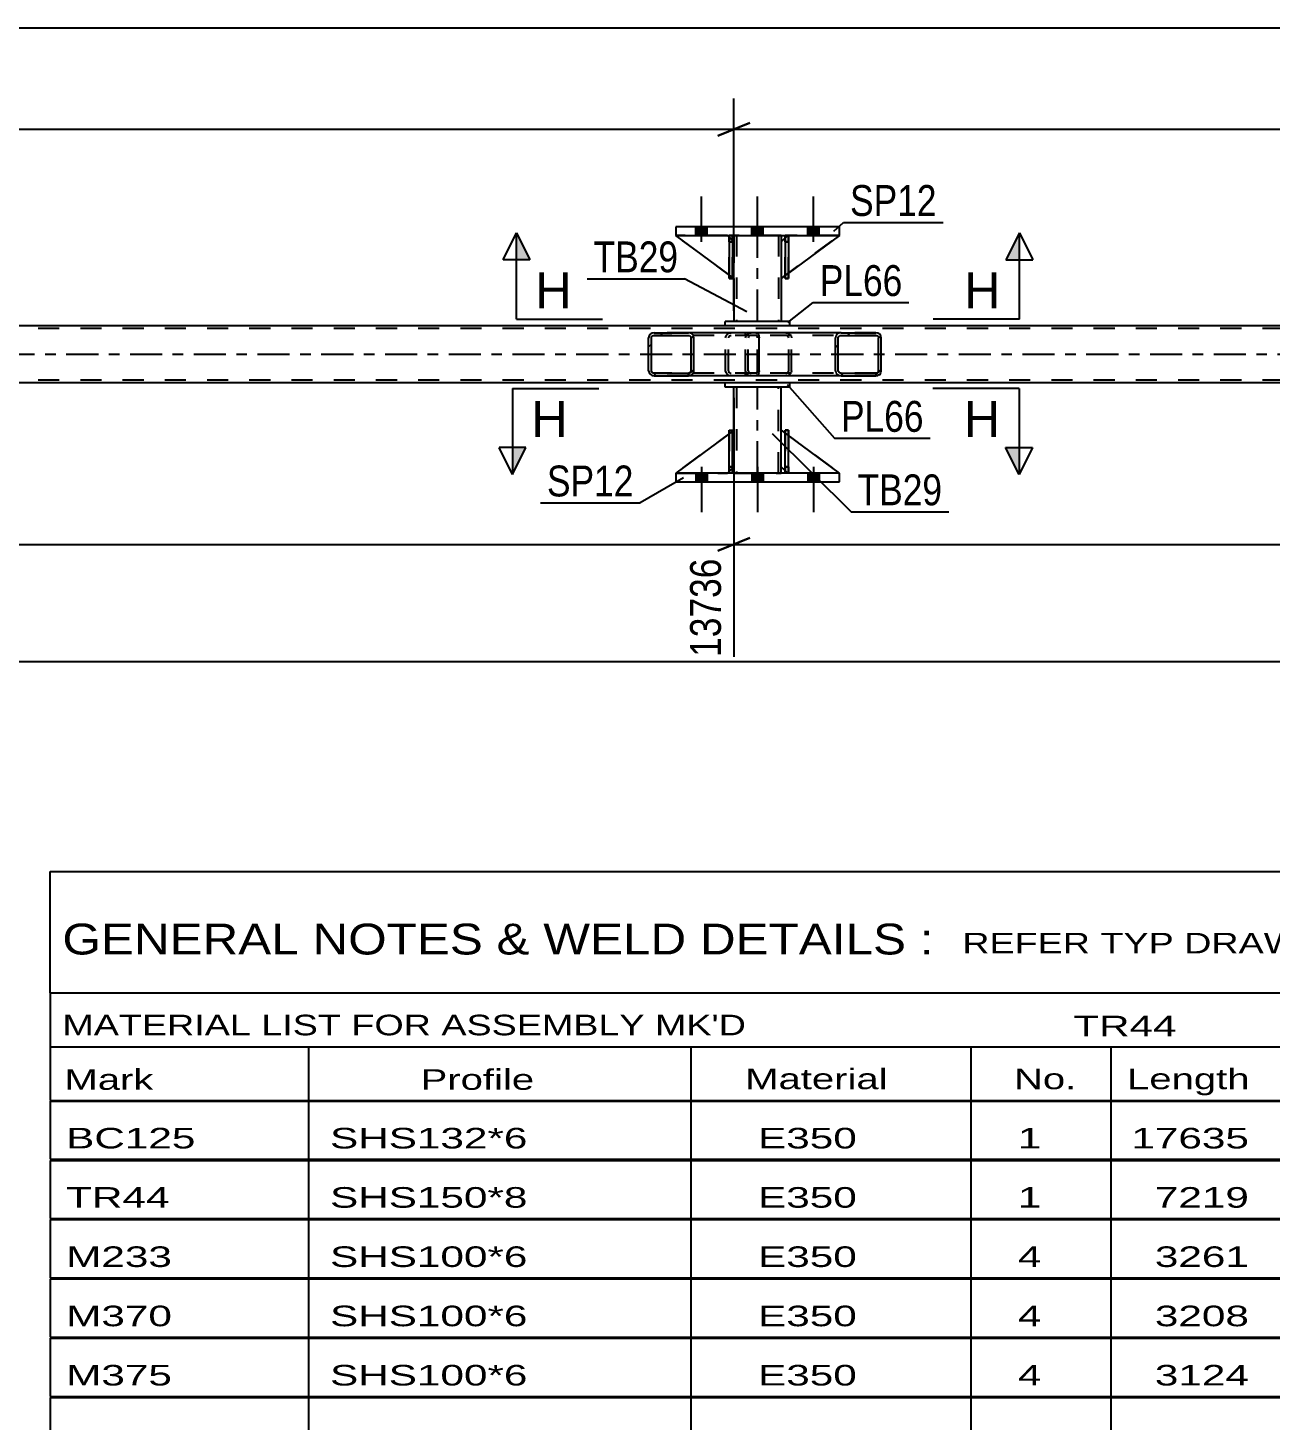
# Model space of a CAD drawing. Header units: millimetres. Extents: x -126 to 715, y -436 to 158.
# Drawn here: x 387.6 to 503, y -301.7 to -172.4 of the extents above; entities that cross this region are included whole.
import ezdxf

# ---------------------------------------------------------------- set-up
doc = ezdxf.new("R2010")
doc.units = ezdxf.units.MM
doc.linetypes.add('DXK_LINE_DOT2', pattern=[3.9198, 1.9599, -1.9599])
doc.linetypes.add('DXK_LINE_DOT3', pattern=[5.9187, 2.979, -0.9799, 0.9799, -0.9799])
doc.styles.add('Arial', font='ARIAL.TTF', dxfattribs={"height": 0.2})
doc.styles.add('Arial Narrow', font='ARIALN.TTF', dxfattribs={"height": 0.2})

# ---------------------------------------------------------------- blocks, each defined once
blk = doc.blocks.new('Bolt-232816294-3942 - 3894')
at = {"linetype": 'Continuous'}
for points in [[(449.64, -191.64), (450.68, -191.64), (450.68, -190.84), (449.64, -190.84)], [(449.64, -191.64), (450.68, -191.64), (450.68, -190.84), (449.64, -190.84)], [(449.64, -191.64), (450.68, -191.64), (450.68, -190.84), (449.64, -190.84)], [(454.84, -191.64), (455.88, -191.64), (455.88, -190.84), (454.84, -190.84)], [(454.84, -191.64), (455.88, -191.64), (455.88, -190.84), (454.84, -190.84)], [(460.04, -191.64), (461.08, -191.64), (461.08, -190.84), (460.04, -190.84)], [(460.04, -191.64), (461.08, -191.64), (461.08, -190.84), (460.04, -190.84)], [(460.04, -191.64), (461.08, -191.64), (461.08, -190.84), (460.04, -190.84)]]:
    blk.add_hatch(color=1, dxfattribs=at).paths.add_polyline_path(points)
at = {"color": 1, "linetype": 'Continuous'}
for p, q in [((450.16, -192.24), (450.16, -188.04)), ((450.16, -192.24), (450.16, -188.04)), ((450.16, -192.24), (450.16, -188.04)), ((455.36, -192.24), (455.36, -188.04)), ((455.36, -192.24), (455.36, -188.04)), ((460.56, -192.24), (460.56, -188.04)), ((460.56, -192.24), (460.56, -188.04)), ((460.56, -192.24), (460.56, -188.04)), ((449.64, -191.64), (449.64, -190.84)), ((449.64, -191.64), (449.64, -190.84)), ((449.64, -191.64), (449.64, -190.84)), ((450.68, -191.64), (450.68, -190.84)), ((450.68, -191.64), (450.68, -190.84)), ((450.68, -191.64), (450.68, -190.84)), ((454.84, -191.64), (454.84, -190.84)), ((454.84, -191.64), (454.84, -190.84)), ((455.88, -191.64), (455.88, -190.84)), ((455.88, -191.64), (455.88, -190.84)), ((460.04, -191.64), (460.04, -190.84)), ((460.04, -191.64), (460.04, -190.84)), ((460.04, -191.64), (460.04, -190.84)), ((461.08, -191.64), (461.08, -190.84)), ((461.08, -191.64), (461.08, -190.84)), ((461.08, -191.64), (461.08, -190.84))]:
    blk.add_line(p, q, dxfattribs=at)
blk = doc.blocks.new('Part-232816294-4043 - 3894')
at = {"color": 7, "linetype": 'DXK_LINE_DOT2'}
for p, q in [((458.24, -209.72), (457.92, -209.72)), ((457.92, -213.12), (457.92, -209.72)), ((457.92, -209.72), (457.92, -213.72)), ((458.24, -209.72), (458.24, -213.12)), ((458.24, -213.72), (458.24, -209.72)), ((458.24, -213.12), (457.92, -213.12)), ((457.92, -213.72), (457.92, -213.12)), ((458.24, -213.12), (458.24, -213.72)), ((458.24, -213.72), (457.92, -213.72)), ((458.24, -213.72), (458.24, -213.72))]:
    blk.add_line(p, q, dxfattribs=at)
blk = doc.blocks.new('Part-232816294-4053 - 3894')
at = {"color": 2, "linetype": 'Continuous'}
for p, q in [((452.72, -195.31), (447.76, -191.64)), ((452.72, -191.79), (452.56, -191.64)), ((453.16, -192.24), (453.04, -192.11)), ((453.16, -192.24), (453.16, -192.24)), ((453.16, -195.64), (453.16, -192.24)), ((453.04, -195.54), (453.16, -195.64)), ((453.16, -195.64), (453.16, -195.64))]:
    blk.add_line(p, q, dxfattribs=at)
at = {"color": 7, "linetype": 'DXK_LINE_DOT2'}
for p, q in [((452.56, -191.64), (447.76, -191.64)), ((452.56, -191.64), (453.16, -192.24)), ((453.04, -192.11), (452.72, -191.79)), ((453.16, -192.24), (453.16, -195.64)), ((453.04, -195.54), (452.72, -195.31))]:
    blk.add_line(p, q, dxfattribs=at)
blk = doc.blocks.new('Part-232816294-4058 - 3894')
at = {"color": 2, "linetype": 'Continuous'}
for p, q in [((453.04, -191.64), (452.72, -191.64)), ((452.72, -191.64), (452.72, -195.64)), ((453.04, -191.64), (453.04, -191.64)), ((453.04, -191.64), (453.04, -195.64)), ((453.04, -195.64), (452.72, -195.64))]:
    blk.add_line(p, q, dxfattribs=at)
at = {"color": 7, "linetype": 'DXK_LINE_DOT2'}
for p, q in [((452.72, -192.24), (452.72, -191.64)), ((453.04, -192.24), (452.72, -192.24)), ((452.72, -192.24), (452.72, -195.64)), ((453.04, -192.24), (453.04, -191.64)), ((453.04, -191.64), (453.04, -191.64)), ((453.04, -195.64), (453.04, -192.24))]:
    blk.add_line(p, q, dxfattribs=at)
blk = doc.blocks.new('Bolt-232816294-3943 - 3894')
at = {"linetype": 'Continuous'}
for points in [[(450.68, -213.72), (449.64, -213.72), (449.64, -214.52), (450.68, -214.52)], [(450.68, -213.72), (449.64, -213.72), (449.64, -214.52), (450.68, -214.52)], [(450.68, -213.72), (449.64, -213.72), (449.64, -214.52), (450.68, -214.52)], [(455.88, -213.72), (454.84, -213.72), (454.84, -214.52), (455.88, -214.52)], [(455.88, -213.72), (454.84, -213.72), (454.84, -214.52), (455.88, -214.52)], [(461.08, -213.72), (460.04, -213.72), (460.04, -214.52), (461.08, -214.52)], [(461.08, -213.72), (460.04, -213.72), (460.04, -214.52), (461.08, -214.52)], [(461.08, -213.72), (460.04, -213.72), (460.04, -214.52), (461.08, -214.52)]]:
    blk.add_hatch(color=1, dxfattribs=at).paths.add_polyline_path(points)
at = {"color": 1, "linetype": 'Continuous'}
for p, q in [((450.16, -213.12), (450.16, -217.32)), ((450.16, -213.12), (450.16, -217.32)), ((450.16, -213.12), (450.16, -217.32)), ((455.36, -213.12), (455.36, -217.32)), ((455.36, -213.12), (455.36, -217.32)), ((460.56, -213.12), (460.56, -217.32)), ((460.56, -213.12), (460.56, -217.32)), ((460.56, -213.12), (460.56, -217.32)), ((449.64, -213.72), (449.64, -214.52)), ((449.64, -213.72), (449.64, -214.52)), ((449.64, -213.72), (449.64, -214.52)), ((450.68, -213.72), (450.68, -214.52)), ((450.68, -213.72), (450.68, -214.52)), ((450.68, -213.72), (450.68, -214.52)), ((454.84, -213.72), (454.84, -214.52)), ((454.84, -213.72), (454.84, -214.52)), ((455.88, -213.72), (455.88, -214.52)), ((455.88, -213.72), (455.88, -214.52)), ((460.04, -213.72), (460.04, -214.52)), ((460.04, -213.72), (460.04, -214.52)), ((460.04, -213.72), (460.04, -214.52)), ((461.08, -213.72), (461.08, -214.52)), ((461.08, -213.72), (461.08, -214.52)), ((461.08, -213.72), (461.08, -214.52))]:
    blk.add_line(p, q, dxfattribs=at)
blk = doc.blocks.new('Part-232816294-4075 - 3894')
at = {"color": 2, "linetype": 'Continuous'}
for p, q in [((453.16, -209.72), (453.16, -205.72)), ((457.56, -209.72), (457.56, -205.72)), ((453.16, -213.72), (453.16, -213.12)), ((457.56, -213.72), (457.56, -213.12))]:
    blk.add_line(p, q, dxfattribs=at)
at = {"color": 7, "linetype": 'DXK_LINE_DOT2'}
for p, q in [((457.56, -205.72), (453.16, -205.72)), ((453.4, -205.72), (453.4, -213.72)), ((457.32, -213.72), (457.32, -205.72)), ((453.16, -213.12), (453.16, -209.72)), ((457.56, -213.12), (457.56, -209.72)), ((453.16, -213.72), (457.56, -213.72))]:
    blk.add_line(p, q, dxfattribs=at)
at = {"color": 7, "linetype": 'DXK_LINE_DOT3'}
blk.add_line((455.36, -213.72), (455.36, -205.72), dxfattribs=at)
blk = doc.blocks.new('Part-232816294-4016 - 3894')
at = {"color": 7, "linetype": 'DXK_LINE_DOT2'}
for p, q in [((594.36, -200.28), (-64.56, -200.28)), ((458.36, -200.04), (452.36, -200.04)), ((594.36, -205.08), (-64.56, -205.08)), ((458.36, -205.32), (452.36, -205.32))]:
    blk.add_line(p, q, dxfattribs=at)
at = {"color": 2, "linetype": 'Continuous'}
for p, q in [((452.36, -200.04), (202.95, -200.04)), ((594.36, -200.04), (458.36, -200.04)), ((452.36, -205.32), (202.95, -205.32)), ((594.36, -205.32), (458.36, -205.32))]:
    blk.add_line(p, q, dxfattribs=at)
at = {"color": 7, "linetype": 'DXK_LINE_DOT3'}
blk.add_line((-64.56, -202.68), (594.36, -202.68), dxfattribs=at)
blk = doc.blocks.new('Part-232816294-4023 - 3894')
at = {"color": 2, "linetype": 'Continuous'}
for p, q in [((462.96, -190.84), (447.76, -190.84)), ((447.76, -190.84), (447.76, -191.64)), ((462.96, -191.64), (462.96, -190.84)), ((447.76, -191.64), (462.96, -191.64))]:
    blk.add_line(p, q, dxfattribs=at)
blk = doc.blocks.new('Part-232816294-4028 - 3894')
at = {"color": 2, "linetype": 'Continuous'}
for p, q in [((447.76, -213.72), (447.76, -214.52)), ((462.96, -213.72), (447.76, -213.72)), ((447.76, -214.52), (462.96, -214.52)), ((462.96, -214.52), (462.96, -213.72))]:
    blk.add_line(p, q, dxfattribs=at)
blk = doc.blocks.new('Part-232816294-4095 - 3894')
at = {"color": 2, "linetype": 'Continuous'}
for p, q in [((458.36, -199.64), (452.36, -199.64)), ((452.36, -200.04), (452.36, -199.64)), ((458.36, -200.04), (452.36, -200.04)), ((458.36, -200.04), (458.36, -199.64))]:
    blk.add_line(p, q, dxfattribs=at)
blk = doc.blocks.new('Part-232816294-4031 - 3894')
at = {"color": 2, "linetype": 'Continuous'}
for p, q in [((457.56, -213.12), (457.56, -209.72)), ((457.92, -209.98), (457.56, -209.72)), ((462.96, -213.72), (458.24, -210.22)), ((457.92, -213.47), (457.56, -213.12))]:
    blk.add_line(p, q, dxfattribs=at)
at = {"color": 7, "linetype": 'DXK_LINE_DOT2'}
for p, q in [((458.24, -210.22), (457.92, -209.98)), ((458.16, -213.72), (457.92, -213.47)), ((462.96, -213.72), (458.16, -213.72)), ((462.96, -213.72), (462.96, -213.72)), ((462.96, -213.72), (462.96, -213.72))]:
    blk.add_line(p, q, dxfattribs=at)
blk = doc.blocks.new('Part-232816294-4034 - 3894')
at = {"color": 7, "linetype": 'DXK_LINE_DOT2'}
for p, q in [((457.56, -213.12), (457.56, -209.72)), ((457.56, -209.72), (462.96, -213.72)), ((458.16, -213.72), (457.56, -213.12)), ((462.96, -213.72), (458.16, -213.72))]:
    blk.add_line(p, q, dxfattribs=at)
blk = doc.blocks.new('Part-232816294-4037 - 3894')
at = {"color": 2, "linetype": 'Continuous'}
for p, q in [((452.72, -210.05), (447.76, -213.72)), ((453.16, -209.72), (453.04, -209.81)), ((453.16, -213.12), (453.16, -209.72)), ((453.16, -213.12), (453.04, -213.24)), ((453.16, -213.12), (453.16, -213.12)), ((452.72, -213.56), (452.56, -213.72))]:
    blk.add_line(p, q, dxfattribs=at)
at = {"color": 7, "linetype": 'DXK_LINE_DOT2'}
for p, q in [((453.04, -209.81), (452.72, -210.05)), ((453.16, -213.12), (453.16, -209.72)), ((453.16, -213.12), (452.56, -213.72)), ((453.04, -213.24), (452.72, -213.56)), ((447.76, -213.72), (452.56, -213.72))]:
    blk.add_line(p, q, dxfattribs=at)
blk = doc.blocks.new('Part-232816294-4040 - 3894')
at = {"color": 7, "linetype": 'DXK_LINE_DOT2'}
for p, q in [((453.16, -209.72), (447.76, -213.72)), ((453.16, -213.12), (453.16, -209.72)), ((453.16, -209.72), (453.16, -213.12)), ((452.56, -213.72), (453.16, -213.12)), ((453.16, -213.12), (452.56, -213.72)), ((453.16, -213.12), (453.16, -213.12)), ((447.76, -213.72), (452.56, -213.72))]:
    blk.add_line(p, q, dxfattribs=at)
blk = doc.blocks.new('Part-232816294-4041 - 3894')
at = {"color": 2, "linetype": 'Continuous'}
for p, q in [((457.92, -213.72), (457.92, -209.72)), ((457.92, -209.72), (458.24, -209.72)), ((458.24, -213.72), (458.24, -209.72)), ((457.92, -213.72), (457.92, -213.72)), ((458.24, -213.72), (457.92, -213.72))]:
    blk.add_line(p, q, dxfattribs=at)
at = {"color": 7, "linetype": 'DXK_LINE_DOT2'}
for p, q in [((457.92, -209.72), (457.92, -213.12)), ((458.24, -213.12), (458.24, -209.72)), ((457.92, -213.12), (457.92, -213.72)), ((457.92, -213.12), (458.24, -213.12)), ((458.24, -213.72), (458.24, -213.12)), ((458.24, -213.72), (458.24, -213.72))]:
    blk.add_line(p, q, dxfattribs=at)
blk = doc.blocks.new('Part-232816294-4042 - 3894')
at = {"color": 2, "linetype": 'Continuous'}
for p, q in [((452.72, -213.72), (452.72, -209.72)), ((452.72, -209.72), (453.04, -209.72)), ((453.04, -213.72), (453.04, -209.72)), ((452.72, -213.72), (452.72, -213.72)), ((453.04, -213.72), (452.72, -213.72))]:
    blk.add_line(p, q, dxfattribs=at)
at = {"color": 7, "linetype": 'DXK_LINE_DOT2'}
for p, q in [((452.72, -209.72), (452.72, -213.12)), ((453.04, -213.12), (453.04, -209.72)), ((452.72, -213.12), (452.72, -213.72)), ((452.72, -213.12), (453.04, -213.12)), ((453.04, -213.72), (453.04, -213.12)), ((453.04, -213.72), (453.04, -213.72))]:
    blk.add_line(p, q, dxfattribs=at)
blk = doc.blocks.new('Part-232816294-4044 - 3894')
at = {"color": 7, "linetype": 'DXK_LINE_DOT2'}
for p, q in [((452.72, -209.72), (453.04, -209.72)), ((452.72, -213.12), (452.72, -209.72)), ((452.72, -209.72), (452.72, -213.72)), ((453.04, -209.72), (453.04, -213.12)), ((453.04, -213.72), (453.04, -209.81)), ((453.04, -213.12), (452.72, -213.12)), ((452.72, -213.72), (452.72, -213.12)), ((453.04, -213.12), (453.04, -213.72)), ((453.04, -213.72), (452.72, -213.72)), ((453.04, -213.72), (453.04, -213.72))]:
    blk.add_line(p, q, dxfattribs=at)
blk = doc.blocks.new('Part-232816294-4047 - 3894')
at = {"color": 2, "linetype": 'Continuous'}
for p, q in [((457.92, -191.88), (457.56, -192.24)), ((457.56, -192.24), (457.56, -195.64)), ((462.96, -191.64), (458.24, -195.14)), ((457.92, -195.37), (457.56, -195.64))]:
    blk.add_line(p, q, dxfattribs=at)
at = {"color": 7, "linetype": 'DXK_LINE_DOT2'}
for p, q in [((458.16, -191.64), (457.92, -191.88)), ((462.96, -191.64), (458.16, -191.64)), ((458.24, -195.14), (457.92, -195.37))]:
    blk.add_line(p, q, dxfattribs=at)
blk = doc.blocks.new('Part-232816294-4050 - 3894')
at = {"color": 7, "linetype": 'DXK_LINE_DOT2'}
for p, q in [((458.16, -191.64), (457.56, -192.24)), ((457.56, -195.64), (462.96, -191.64)), ((457.56, -192.24), (457.56, -195.64)), ((462.96, -191.64), (458.16, -191.64))]:
    blk.add_line(p, q, dxfattribs=at)
blk = doc.blocks.new('Part-232816294-4056 - 3894')
at = {"color": 7, "linetype": 'DXK_LINE_DOT2'}
for p, q in [((453.16, -195.64), (447.76, -191.64)), ((447.76, -191.64), (452.56, -191.64)), ((452.56, -191.64), (453.16, -192.24)), ((453.16, -192.24), (452.56, -191.64)), ((453.16, -192.24), (453.16, -195.64)), ((453.16, -192.24), (453.16, -192.24)), ((453.16, -192.24), (453.16, -195.64))]:
    blk.add_line(p, q, dxfattribs=at)
blk = doc.blocks.new('Part-232816294-4057 - 3894')
at = {"color": 2, "linetype": 'Continuous'}
for p, q in [((458.24, -191.64), (457.92, -191.64)), ((457.92, -191.64), (457.92, -195.64)), ((458.24, -191.64), (458.24, -191.64)), ((458.24, -191.64), (458.24, -195.64)), ((458.24, -195.64), (457.92, -195.64))]:
    blk.add_line(p, q, dxfattribs=at)
at = {"color": 7, "linetype": 'DXK_LINE_DOT2'}
for p, q in [((457.92, -192.24), (457.92, -191.64)), ((458.24, -192.24), (457.92, -192.24)), ((457.92, -192.24), (457.92, -195.64)), ((458.24, -192.24), (458.24, -191.64)), ((458.24, -191.64), (458.24, -191.64)), ((458.24, -195.64), (458.24, -192.24))]:
    blk.add_line(p, q, dxfattribs=at)
blk = doc.blocks.new('Part-232816294-4059 - 3894')
at = {"color": 7, "linetype": 'DXK_LINE_DOT2'}
for p, q in [((457.92, -192.24), (457.92, -191.64)), ((457.92, -191.64), (457.92, -191.64)), ((457.92, -191.64), (457.92, -195.64)), ((458.24, -191.64), (457.92, -191.64)), ((457.92, -195.64), (457.92, -192.24)), ((457.92, -192.24), (458.24, -192.24)), ((458.24, -192.24), (458.24, -191.64)), ((458.24, -195.64), (458.24, -191.64)), ((458.24, -192.24), (458.24, -195.64)), ((457.92, -195.64), (458.24, -195.64))]:
    blk.add_line(p, q, dxfattribs=at)
blk = doc.blocks.new('Part-232816294-4060 - 3894')
at = {"color": 7, "linetype": 'DXK_LINE_DOT2'}
for p, q in [((452.72, -192.24), (452.72, -191.64)), ((452.72, -191.64), (452.72, -191.64)), ((452.72, -191.64), (452.72, -195.64)), ((453.04, -191.64), (452.72, -191.64)), ((452.72, -195.64), (452.72, -192.24)), ((452.72, -192.24), (453.04, -192.24)), ((453.04, -192.24), (453.04, -191.64)), ((453.04, -195.64), (453.04, -191.64)), ((453.04, -192.24), (453.04, -195.64)), ((452.72, -195.64), (453.04, -195.64))]:
    blk.add_line(p, q, dxfattribs=at)
blk = doc.blocks.new('Part-232816294-4090 - 3894')
at = {"color": 2, "linetype": 'Continuous'}
for p, q in [((458.36, -205.32), (452.36, -205.32)), ((452.36, -205.72), (452.36, -205.32)), ((458.36, -205.72), (458.36, -205.32)), ((458.36, -205.72), (452.36, -205.72))]:
    blk.add_line(p, q, dxfattribs=at)
blk = doc.blocks.new('Part-232816294-4100 - 3894')
at = {"color": 2, "linetype": 'Continuous'}
for p, q in [((453.16, -191.64), (453.16, -192.24)), ((457.56, -191.64), (457.56, -192.24)), ((453.16, -195.64), (453.16, -199.64)), ((457.56, -195.64), (457.56, -199.64))]:
    blk.add_line(p, q, dxfattribs=at)
at = {"color": 7, "linetype": 'DXK_LINE_DOT2'}
for p, q in [((457.56, -191.64), (453.16, -191.64)), ((453.16, -192.24), (453.16, -195.64)), ((453.4, -191.64), (453.4, -199.64)), ((457.32, -191.64), (457.32, -199.64)), ((457.56, -192.24), (457.56, -195.64)), ((457.56, -199.64), (453.16, -199.64))]:
    blk.add_line(p, q, dxfattribs=at)
at = {"color": 7, "linetype": 'DXK_LINE_DOT3'}
blk.add_line((455.36, -199.64), (455.36, -191.64), dxfattribs=at)
blk = doc.blocks.new('Part-232816294-4135 - 3894')
at = {"linetype": 'Continuous'}
h = blk.add_hatch(dxfattribs=at)
h.set_pattern_fill('', scale=0.7, style=0, pattern_type=0)
h.set_pattern_definition([(45, (449.4035, -200.9734), (-1.57154, 1.57154), [])])
h.paths.add_polyline_path([(449.44, -201.16), (449.4, -200.97), (449.29, -200.82), (449.13, -200.71), (448.94, -200.68), (445.75, -200.68), (445.56, -200.71), (445.4, -200.82), (445.29, -200.97), (445.25, -201.16), (445.25, -204.2), (445.29, -204.38), (445.4, -204.54), (445.56, -204.64), (445.75, -204.68), (448.94, -204.68), (449.13, -204.64), (449.29, -204.54), (449.4, -204.38), (449.44, -204.2)])
h.paths.add_polyline_path([(449.17, -204.29), (449.12, -204.37), (449.04, -204.42), (448.94, -204.44), (445.75, -204.44), (445.66, -204.42), (445.58, -204.37), (445.52, -204.29), (445.5, -204.2), (445.5, -201.16), (445.52, -201.07), (445.58, -200.99), (445.66, -200.94), (445.75, -200.92), (448.94, -200.92), (449.04, -200.94), (449.12, -200.99), (449.17, -201.07), (449.19, -201.16), (449.19, -204.2)])
at = {"color": 2, "linetype": 'Continuous'}
for p, q in [((445.29, -200.97), (445.25, -201.16)), ((445.25, -204.2), (445.25, -201.16)), ((445.5, -201.16), (445.52, -201.07)), ((445.5, -204.2), (445.5, -201.16)), ((445.52, -201.07), (445.58, -200.99)), ((445.75, -200.68), (445.56, -200.71)), ((445.58, -200.99), (445.66, -200.94)), ((445.66, -200.94), (445.75, -200.92)), ((445.75, -200.68), (448.94, -200.68)), ((445.75, -200.92), (448.94, -200.92)), ((455.24, -200.68), (448.94, -200.68)), ((449.13, -200.71), (448.94, -200.68)), ((448.94, -200.92), (449.04, -200.94)), ((449.04, -200.94), (449.12, -200.99)), ((449.12, -200.99), (449.17, -201.07)), ((449.17, -201.07), (449.19, -201.16)), ((449.19, -204.2), (449.19, -201.16)), ((449.44, -201.16), (449.4, -200.97)), ((449.44, -204.2), (449.44, -201.16)), ((455.24, -200.68), (455.34, -200.71)), ((455.34, -200.71), (455.43, -200.82)), ((455.43, -200.82), (455.49, -200.97)), ((455.49, -200.97), (455.51, -201.16)), ((455.51, -204.2), (455.51, -201.16)), ((445.25, -204.2), (445.29, -204.38)), ((445.52, -204.29), (445.5, -204.2)), ((445.58, -204.37), (445.52, -204.29)), ((449.17, -204.29), (449.12, -204.37)), ((449.19, -204.2), (449.17, -204.29)), ((449.4, -204.38), (449.44, -204.2)), ((455.51, -204.2), (455.49, -204.38)), ((445.56, -204.64), (445.75, -204.68)), ((445.66, -204.42), (445.58, -204.37)), ((445.75, -204.44), (445.66, -204.42)), ((445.75, -204.44), (448.94, -204.44)), ((445.75, -204.68), (448.94, -204.68)), ((449.04, -204.42), (448.94, -204.44)), ((448.94, -204.68), (449.13, -204.64)), ((455.24, -204.68), (448.94, -204.68)), ((449.12, -204.37), (449.04, -204.42)), ((455.34, -204.64), (455.24, -204.68)), ((455.43, -204.54), (455.34, -204.64)), ((455.49, -204.38), (455.43, -204.54))]:
    blk.add_line(p, q, dxfattribs=at)
at = {"color": 7, "linetype": 'DXK_LINE_DOT2'}
for p, q in [((448.94, -200.68), (445.75, -200.68)), ((455.24, -200.92), (445.75, -200.92)), ((452.4, -201.16), (452.44, -200.97)), ((452.4, -204.2), (452.4, -201.16)), ((452.67, -201.07), (452.65, -201.16)), ((452.65, -204.2), (452.65, -201.16)), ((452.73, -200.99), (452.67, -201.07)), ((452.71, -200.71), (452.9, -200.68)), ((452.73, -200.99), (452.75, -200.97)), ((452.75, -200.97), (452.81, -200.94)), ((452.81, -200.94), (452.9, -200.92)), ((454.25, -200.92), (454.25, -200.68)), ((455.29, -200.94), (455.24, -200.92)), ((455.34, -200.99), (455.29, -200.94)), ((455.36, -201.07), (455.34, -200.99)), ((455.37, -201.16), (455.36, -201.07)), ((455.37, -204.2), (455.37, -201.16)), ((452.44, -204.38), (452.4, -204.2)), ((452.65, -204.2), (452.67, -204.29)), ((452.67, -204.29), (452.73, -204.37)), ((455.34, -204.37), (455.36, -204.29)), ((455.36, -204.29), (455.37, -204.2)), ((455.24, -204.44), (445.75, -204.44)), ((448.94, -204.68), (445.75, -204.68)), ((452.9, -204.68), (452.71, -204.64)), ((452.73, -204.37), (452.81, -204.42)), ((452.81, -204.42), (452.9, -204.44)), ((454.25, -204.68), (454.25, -204.44)), ((455.24, -204.44), (455.29, -204.42)), ((455.29, -204.42), (455.34, -204.37))]:
    blk.add_line(p, q, dxfattribs=at)
at = {"color": 2, "linetype": 'Continuous'}
for centre, start, end in [((445.74, -201.17), 111.1941, 156.1506), ((448.95, -201.17), 23.8494, 68.8059), ((445.74, -204.18), 203.8494, 248.8059), ((448.95, -204.18), 291.1941, 336.1506)]:
    blk.add_arc(centre, 0.492, start, end, dxfattribs=at)
at = {"color": 7, "linetype": 'DXK_LINE_DOT2'}
for centre, start, end in [((452.89, -201.17), 111.1941, 156.1506), ((452.89, -204.18), 203.8494, 248.8059)]:
    blk.add_arc(centre, 0.492, start, end, dxfattribs=at)
blk = doc.blocks.new('Part-232816294-4136 - 3894')
at = {"linetype": 'Continuous'}
h = blk.add_hatch(dxfattribs=at)
h.set_pattern_fill('', scale=0.7, style=0, pattern_type=0)
h.set_pattern_definition([(45, (466.8144, -200.9734), (-1.57154, 1.57154), [])])
h.paths.add_polyline_path([(466.85, -201.16), (466.81, -200.97), (466.7, -200.82), (466.54, -200.71), (466.34, -200.68), (463.11, -200.68), (462.91, -200.71), (462.75, -200.82), (462.64, -200.97), (462.6, -201.16), (462.6, -204.2), (462.64, -204.38), (462.75, -204.54), (462.91, -204.64), (463.11, -204.68), (466.34, -204.68), (466.54, -204.64), (466.7, -204.54), (466.81, -204.38), (466.85, -204.2)])
h.paths.add_polyline_path([(466.58, -204.29), (466.52, -204.37), (466.44, -204.42), (466.34, -204.44), (463.11, -204.44), (463.01, -204.42), (462.93, -204.37), (462.87, -204.29), (462.85, -204.2), (462.85, -201.16), (462.87, -201.07), (462.93, -200.99), (463.01, -200.94), (463.11, -200.92), (466.34, -200.92), (466.44, -200.94), (466.52, -200.99), (466.58, -201.07), (466.6, -201.16), (466.6, -204.2)])
at = {"color": 7, "linetype": 'DXK_LINE_DOT2'}
for p, q in [((454.25, -201.16), (454.29, -200.97)), ((454.25, -204.2), (454.25, -201.16)), ((454.52, -201.07), (454.5, -201.16)), ((454.5, -204.2), (454.5, -201.16)), ((454.58, -200.99), (454.52, -201.07)), ((454.56, -200.71), (454.76, -200.68)), ((454.66, -200.94), (454.58, -200.99)), ((454.76, -200.92), (454.66, -200.94)), ((455.24, -200.68), (454.76, -200.68)), ((466.34, -200.92), (454.76, -200.92)), ((457.99, -200.68), (458.19, -200.71)), ((458.09, -200.94), (457.99, -200.92)), ((458.17, -200.99), (458.09, -200.94)), ((458.23, -201.07), (458.17, -200.99)), ((458.25, -201.16), (458.23, -201.07)), ((458.25, -204.2), (458.25, -201.16)), ((458.47, -200.97), (458.5, -201.16)), ((458.5, -204.2), (458.5, -201.16)), ((466.34, -200.68), (463.11, -200.68)), ((454.29, -204.38), (454.25, -204.2)), ((454.5, -204.2), (454.52, -204.29)), ((454.52, -204.29), (454.58, -204.37)), ((458.17, -204.37), (458.23, -204.29)), ((458.23, -204.29), (458.25, -204.2)), ((458.5, -204.2), (458.47, -204.38)), ((454.76, -204.68), (454.56, -204.64)), ((454.58, -204.37), (454.66, -204.42)), ((454.66, -204.42), (454.76, -204.44)), ((466.34, -204.44), (454.76, -204.44)), ((455.24, -204.68), (454.76, -204.68)), ((457.99, -204.44), (458.09, -204.42)), ((458.19, -204.64), (457.99, -204.68)), ((458.09, -204.42), (458.17, -204.37)), ((466.34, -204.68), (463.11, -204.68))]:
    blk.add_line(p, q, dxfattribs=at)
at = {"color": 2, "linetype": 'Continuous'}
for p, q in [((463.11, -200.68), (455.24, -200.68)), ((462.64, -200.97), (462.6, -201.16)), ((462.6, -204.2), (462.6, -201.16)), ((462.85, -201.16), (462.87, -201.07)), ((462.85, -204.2), (462.85, -201.16)), ((462.87, -201.07), (462.93, -200.99)), ((463.11, -200.68), (462.91, -200.71)), ((462.93, -200.99), (463.01, -200.94)), ((463.01, -200.94), (463.11, -200.92)), ((463.11, -200.68), (466.34, -200.68)), ((463.11, -200.92), (466.34, -200.92)), ((466.54, -200.71), (466.34, -200.68)), ((466.34, -200.92), (466.44, -200.94)), ((466.44, -200.94), (466.52, -200.99)), ((466.52, -200.99), (466.58, -201.07)), ((466.58, -201.07), (466.6, -201.16)), ((466.6, -204.2), (466.6, -201.16)), ((466.85, -201.16), (466.81, -200.97)), ((466.85, -204.2), (466.85, -201.16)), ((462.6, -204.2), (462.64, -204.38)), ((462.87, -204.29), (462.85, -204.2)), ((462.93, -204.37), (462.87, -204.29)), ((466.58, -204.29), (466.52, -204.37)), ((466.6, -204.2), (466.58, -204.29)), ((466.81, -204.38), (466.85, -204.2)), ((463.11, -204.68), (455.24, -204.68)), ((462.91, -204.64), (463.11, -204.68)), ((463.01, -204.42), (462.93, -204.37)), ((463.11, -204.44), (463.01, -204.42)), ((463.11, -204.44), (466.34, -204.44)), ((463.11, -204.68), (466.34, -204.68)), ((466.44, -204.42), (466.34, -204.44)), ((466.34, -204.68), (466.54, -204.64)), ((466.52, -204.37), (466.44, -204.42))]:
    blk.add_line(p, q, dxfattribs=at)
at = {"color": 7, "linetype": 'DXK_LINE_DOT2'}
for centre, start, end in [((454.74, -201.18), 110.7583, 155.68), ((458.01, -201.18), 24.32, 69.2417), ((454.74, -204.18), 204.32, 249.2417), ((458.01, -204.18), 290.7583, 335.68)]:
    blk.add_arc(centre, 0.496, start, end, dxfattribs=at)
at = {"color": 2, "linetype": 'Continuous'}
for centre, start, end in [((463.09, -201.18), 110.7583, 155.68), ((466.36, -201.18), 24.32, 69.2417), ((463.09, -204.18), 204.32, 249.2417), ((466.36, -204.18), 290.7583, 335.68)]:
    blk.add_arc(centre, 0.496, start, end, dxfattribs=at)
blk = doc.blocks.new('StraightDimension-232816294-49594 - 3894')
at = {"color": 7, "linetype": 'Continuous'}
for p, q in [((453.16, -206.72), (453.16, -230.76)), ((602.98, -206.32), (602.98, -230.76)), ((454.66, -219.72), (451.66, -220.92)), ((601.48, -220.92), (604.48, -219.72)), ((453.16, -220.32), (602.98, -220.32))]:
    blk.add_line(p, q, dxfattribs=at)
at = {"color": 0}
blk.add_wipeout([(532.33, -219.57), (532.33, -215.37), (523.81, -215.37), (523.81, -219.57)], dxfattribs=at)
at = {"color": 3, "style": 'Arial Narrow'}
blk.add_text('3899', height=2.863, dxfattribs=at).set_placement((524.41, -218.97))
at = {"color": 0, "linetype": 'Continuous'}
blk.add_wipeout([(602.38, -221.02), (598.18, -221.02), (598.18, -231.36), (602.38, -231.36)], dxfattribs=at)
at = {"color": 3, "linetype": 'Continuous', "style": 'Arial Narrow'}
blk.add_text('17635', height=2.863, rotation=90.0002, dxfattribs=at).set_placement((601.78, -230.76))
blk = doc.blocks.new('StraightDimension-232816294-49595 - 3894')
at = {"color": 7, "linetype": 'Continuous'}
for p, q in [((453.16, -206.72), (453.16, -230.76)), ((451.66, -220.92), (454.66, -219.72)), ((197.75, -220.32), (453.16, -220.32))]:
    blk.add_line(p, q, dxfattribs=at)
at = {"color": 0, "linetype": 'Continuous'}
blk.add_wipeout([(452.56, -221.02), (448.36, -221.02), (448.36, -231.36), (452.56, -231.36)], dxfattribs=at)
at = {"color": 3, "linetype": 'Continuous', "style": 'Arial Narrow'}
blk.add_text('13736', height=2.863, rotation=90.0002, dxfattribs=at).set_placement((451.96, -230.76))
blk = doc.blocks.new('StraightDimension-232816294-49623 - 3894')
at = {"color": 7, "linetype": 'Continuous'}
blk.add_line((-73.82, -231.19), (603.62, -231.19), dxfattribs=at)
blk = doc.blocks.new('StraightDimension-232816294-49634 - 3894')
at = {"color": 7, "linetype": 'Continuous'}
for p, q in [((453.16, -198.64), (453.16, -178.95)), ((602.98, -199.04), (602.98, -178.95)), ((454.66, -181.2), (451.66, -182.4)), ((453.16, -181.8), (602.98, -181.8)), ((601.48, -182.4), (604.48, -181.2))]:
    blk.add_line(p, q, dxfattribs=at)
at = {"color": 0}
blk.add_wipeout([(532.33, -181.05), (532.33, -176.85), (523.81, -176.85), (523.81, -181.05)], dxfattribs=at)
at = {"color": 3, "style": 'Arial Narrow'}
blk.add_text('3899', height=2.863, dxfattribs=at).set_placement((524.41, -180.45))
blk = doc.blocks.new('StraightDimension-232816294-49635 - 3894')
at = {"color": 7, "linetype": 'Continuous'}
for p, q in [((453.16, -198.64), (453.16, -178.95)), ((197.75, -181.8), (453.16, -181.8)), ((451.66, -182.4), (454.66, -181.2))]:
    blk.add_line(p, q, dxfattribs=at)
blk = doc.blocks.new('StraightDimension-232816294-49665 - 3894')
at = {"color": 7, "linetype": 'Continuous'}
blk.add_line((-73.18, -172.38), (602.98, -172.38), dxfattribs=at)
blk = doc.blocks.new('Unknown-232816294-86078')
at = {"color": 7, "linetype": 'Continuous'}
for p, q in [((389.67, -250.69), (549.67, -250.69)), ((389.67, -261.94), (389.67, -250.69)), ((389.67, -261.94), (549.67, -261.94)), ((389.67, -261.94), (389.67, -266.94)), ((389.67, -266.94), (549.67, -266.94)), ((389.67, -266.94), (389.67, -271.94)), ((413.67, -266.94), (413.67, -271.94)), ((449.17, -266.94), (449.17, -271.94)), ((475.17, -266.94), (475.17, -271.94)), ((488.17, -266.94), (488.17, -271.94)), ((389.67, -271.94), (549.67, -271.94)), ((389.67, -271.99), (389.67, -277.39)), ((389.67, -271.99), (549.67, -271.99)), ((413.67, -271.94), (413.67, -277.44)), ((449.17, -271.94), (449.17, -277.44)), ((475.17, -271.94), (475.17, -277.44)), ((488.17, -271.94), (488.17, -277.44)), ((389.67, -277.39), (549.67, -277.39)), ((389.67, -277.49), (389.67, -282.89)), ((389.67, -277.49), (549.67, -277.49)), ((413.67, -277.44), (413.67, -282.94)), ((449.17, -277.44), (449.17, -282.94)), ((475.17, -277.44), (475.17, -282.94)), ((488.17, -277.44), (488.17, -282.94)), ((389.67, -282.89), (549.67, -282.89)), ((389.67, -282.99), (389.67, -288.39)), ((389.67, -282.99), (549.67, -282.99)), ((413.67, -282.94), (413.67, -288.44)), ((449.17, -282.94), (449.17, -288.44)), ((475.17, -282.94), (475.17, -288.44)), ((488.17, -282.94), (488.17, -288.44)), ((389.67, -288.39), (549.67, -288.39)), ((389.67, -288.49), (389.67, -293.89)), ((389.67, -288.49), (549.67, -288.49)), ((413.67, -288.44), (413.67, -293.94)), ((449.17, -288.44), (449.17, -293.94)), ((475.17, -288.44), (475.17, -293.94)), ((488.17, -288.44), (488.17, -293.94)), ((389.67, -293.89), (549.67, -293.89)), ((389.67, -293.99), (389.67, -299.39)), ((389.67, -293.99), (549.67, -293.99)), ((413.67, -293.94), (413.67, -299.44)), ((449.17, -293.94), (449.17, -299.44)), ((475.17, -293.94), (475.17, -299.44)), ((488.17, -293.94), (488.17, -299.44)), ((389.67, -299.39), (549.67, -299.39)), ((389.67, -299.49), (389.67, -304.89)), ((389.67, -299.49), (549.67, -299.49)), ((413.67, -299.44), (413.67, -304.94)), ((449.17, -299.44), (449.17, -304.94)), ((475.17, -299.44), (475.17, -304.94)), ((488.17, -299.44), (488.17, -304.94))]:
    blk.add_line(p, q, dxfattribs=at)
at = {"color": 7, "style": 'Arial Narrow'}
for s, height, width, p in [('GENERAL NOTES & WELD DETAILS :', 2.8633, 1.4, (390.82, -258.38)), ('REFER TYP DRAWING TYP-01', 1.9089, 1.6, (474.37, -258.28)), ("MATERIAL LIST FOR ASSEMBLY MK'D", 1.9089, 1.6, (390.82, -265.88)), ('TR44', 1.909, 1.794707, (484.67, -265.97)), ('Mark', 1.909, 1.7, (391.01, -270.94)), ('Profile', 1.909, 1.7, (424.08, -270.94)), ('Material', 1.909, 1.7, (454.21, -270.88)), ('Length', 1.909, 1.7, (489.67, -270.88)), ('No.', 1.909, 1.7, (479.17, -270.88))]:
    blk.add_text(s, height=height, dxfattribs=dict(at, width=width)).set_placement(p)
at = {"color": 7, "linetype": 'Continuous', "style": 'Arial Narrow', "width": 1.794707}
for s, height, p in [('BC125', 1.909, (391.17, -276.38)), ('SHS132*6', 1.909, (415.67, -276.38)), ('E350', 1.909, (455.41, -276.38)), ('1', 1.91, (479.53, -276.38)), ('17635', 1.909, (490.07, -276.38)), ('TR44', 1.909, (391.17, -281.88)), ('SHS150*8', 1.909, (415.67, -281.88)), ('E350', 1.909, (455.41, -281.88)), ('1', 1.91, (479.53, -281.88)), ('7219', 1.909, (492.25, -281.88)), ('M233', 1.909, (391.17, -287.38)), ('SHS100*6', 1.909, (415.67, -287.38)), ('E350', 1.909, (455.41, -287.38)), ('4', 1.91, (479.53, -287.38)), ('3261', 1.909, (492.25, -287.38)), ('M370', 1.909, (391.17, -292.88)), ('SHS100*6', 1.909, (415.67, -292.88)), ('E350', 1.909, (455.41, -292.88)), ('4', 1.91, (479.53, -292.88)), ('3208', 1.909, (492.25, -292.88)), ('M375', 1.909, (391.17, -298.38)), ('SHS100*6', 1.909, (415.67, -298.38)), ('E350', 1.909, (455.41, -298.38)), ('4', 1.91, (479.53, -298.38)), ('3124', 1.909, (492.25, -298.38))]:
    blk.add_text(s, height=height, dxfattribs=at).set_placement(p)
blk = doc.blocks.new('Mark-232816294-4071 - 3894')
at = {"color": 0}
blk.add_wipeout([(472.51, -216.69), (472.51, -213.69), (464.65, -213.69), (464.65, -216.69)], dxfattribs=at)
blk.add_wipeout([(472.51, -216.69), (472.51, -213.69), (464.65, -213.69), (464.65, -216.69)], dxfattribs=at)
at = {"color": 30, "linetype": 'Continuous'}
for p, q in [((456.72, -210.03), (464.05, -217.29)), ((464.05, -217.29), (473.11, -217.29))]:
    blk.add_line(p, q, dxfattribs=at)
at = {"color": 3, "style": 'Arial Narrow'}
blk.add_text('TB29', height=2.863, dxfattribs=at).set_placement((464.65, -216.69))
blk = doc.blocks.new('Mark-232816294-4019 - 3894')
at = {"color": 0}
blk.add_wipeout([(471.99, -189.84), (471.99, -186.84), (463.95, -186.84), (463.95, -189.84)], dxfattribs=at)
blk.add_wipeout([(471.99, -189.84), (471.99, -186.84), (463.95, -186.84), (463.95, -189.84)], dxfattribs=at)
at = {"color": 30, "linetype": 'Continuous'}
for p, q in [((462.45, -191.25), (463.35, -190.44)), ((463.35, -190.44), (472.59, -190.44))]:
    blk.add_line(p, q, dxfattribs=at)
at = {"color": 3, "style": 'Arial Narrow'}
blk.add_text('SP12', height=2.863, dxfattribs=at).set_placement((463.95, -189.84))
blk = doc.blocks.new('Mark-232816294-4024 - 3894')
at = {"color": 0}
blk.add_wipeout([(443.85, -215.87), (443.85, -212.87), (435.81, -212.87), (435.81, -215.87)], dxfattribs=at)
blk.add_wipeout([(443.85, -215.87), (443.85, -212.87), (435.81, -212.87), (435.81, -215.87)], dxfattribs=at)
at = {"color": 30, "linetype": 'Continuous'}
for p in [(448.48, -214.14), (435.21, -216.47)]:
    blk.add_line(p, (444.45, -216.47), dxfattribs=at)
at = {"color": 3, "style": 'Arial Narrow'}
blk.add_text('SP12', height=2.863, dxfattribs=at).set_placement((435.81, -215.87))
blk = doc.blocks.new('Mark-232816294-4086 - 3894')
at = {"color": 0}
blk.add_wipeout([(470.79, -209.87), (470.79, -206.87), (463.11, -206.87), (463.11, -209.87)], dxfattribs=at)
blk.add_wipeout([(470.79, -209.87), (470.79, -206.87), (463.11, -206.87), (463.11, -209.87)], dxfattribs=at)
at = {"color": 30, "linetype": 'Continuous'}
for p, q in [((458.1, -205.48), (462.51, -210.47)), ((462.51, -210.47), (471.39, -210.47))]:
    blk.add_line(p, q, dxfattribs=at)
at = {"color": 3, "style": 'Arial Narrow'}
blk.add_text('PL66', height=2.863, dxfattribs=at).set_placement((463.11, -209.87))
blk = doc.blocks.new('Mark-232816294-4091 - 3894')
at = {"color": 0}
blk.add_wipeout([(468.82, -197.27), (468.82, -194.27), (461.14, -194.27), (461.14, -197.27)], dxfattribs=at)
blk.add_wipeout([(468.82, -197.27), (468.82, -194.27), (461.14, -194.27), (461.14, -197.27)], dxfattribs=at)
at = {"color": 30, "linetype": 'Continuous'}
for p, q in [((458.18, -199.74), (460.54, -197.87)), ((460.54, -197.87), (469.42, -197.87))]:
    blk.add_line(p, q, dxfattribs=at)
at = {"color": 3, "style": 'Arial Narrow'}
blk.add_text('PL66', height=2.863, dxfattribs=at).set_placement((461.14, -197.27))
blk = doc.blocks.new('Mark-232816294-4096 - 3894')
at = {"color": 0}
blk.add_wipeout([(447.99, -195.07), (447.99, -192.07), (440.14, -192.07), (440.14, -195.07)], dxfattribs=at)
blk.add_wipeout([(447.99, -195.07), (447.99, -192.07), (440.14, -192.07), (440.14, -195.07)], dxfattribs=at)
at = {"color": 30, "linetype": 'Continuous'}
for p in [(439.54, -195.67), (454.38, -198.74)]:
    blk.add_line(p, (448.59, -195.67), dxfattribs=at)
at = {"color": 3, "style": 'Arial Narrow'}
blk.add_text('TB29', height=2.863, dxfattribs=at).set_placement((440.14, -195.07))
blk = doc.blocks.new('SectionMark-232816294-4362 - 3894')
at = {"linetype": 'Continuous'}
for points in [[(432.61, -211.34), (433.86, -211.34), (432.61, -213.84)], [(478.39, -211.34), (479.64, -211.34), (479.64, -213.84)]]:
    blk.add_hatch(color=6, dxfattribs=at).paths.add_polyline_path(points)
at = {"color": 6, "linetype": 'Continuous'}
for p, q in [((432.61, -205.84), (440.61, -205.84)), ((432.61, -205.84), (432.61, -213.84)), ((479.64, -205.84), (471.64, -205.84)), ((479.64, -205.84), (479.64, -213.84)), ((432.61, -213.84), (431.36, -211.34)), ((433.86, -211.34), (431.36, -211.34)), ((432.61, -213.84), (433.86, -211.34)), ((478.39, -211.34), (480.89, -211.34)), ((479.64, -213.84), (478.39, -211.34)), ((480.89, -211.34), (479.64, -213.84))]:
    blk.add_line(p, q, dxfattribs=at)
at = {"color": 0, "linetype": 'Continuous'}
for points in [[(437.73, -210.34), (437.73, -206.84), (434.36, -206.84), (434.36, -210.34)], [(477.89, -210.34), (477.89, -206.84), (474.52, -206.84), (474.52, -210.34)]]:
    blk.add_wipeout(points, dxfattribs=at)
at = {"color": 3, "linetype": 'Continuous', "style": 'Arial'}
for p in [(434.36, -210.34), (474.52, -210.34)]:
    blk.add_text('H', height=3.34, dxfattribs=at).set_placement(p)
blk = doc.blocks.new('SectionMark-232816294-4366 - 3894')
at = {"linetype": 'Continuous'}
for points in [[(434.23, -193.91), (432.98, -193.91), (432.98, -191.41)], [(479.67, -193.91), (478.42, -193.91), (479.67, -191.41)]]:
    blk.add_hatch(color=6, dxfattribs=at).paths.add_polyline_path(points)
at = {"color": 6, "linetype": 'Continuous'}
for p, q in [((431.73, -193.91), (432.98, -191.41)), ((432.98, -199.41), (432.98, -191.41)), ((432.98, -191.41), (434.23, -193.91)), ((479.67, -191.41), (478.42, -193.91)), ((479.67, -199.41), (479.67, -191.41)), ((479.67, -191.41), (480.92, -193.91)), ((434.23, -193.91), (431.73, -193.91)), ((478.42, -193.91), (480.92, -193.91)), ((432.98, -199.41), (440.98, -199.41)), ((479.67, -199.41), (471.67, -199.41))]:
    blk.add_line(p, q, dxfattribs=at)
at = {"color": 0, "linetype": 'Continuous'}
for points in [[(438.1, -198.41), (438.1, -194.91), (434.73, -194.91), (434.73, -198.41)], [(477.92, -198.41), (477.92, -194.91), (474.55, -194.91), (474.55, -198.41)]]:
    blk.add_wipeout(points, dxfattribs=at)
at = {"color": 3, "linetype": 'Continuous', "style": 'Arial'}
for p in [(434.73, -198.41), (474.55, -198.41)]:
    blk.add_text('H', height=3.34, dxfattribs=at).set_placement(p)

msp = doc.modelspace()

# ---------------------------------------------------------------- block references
for name in ['Bolt-232816294-3942 - 3894', 'Part-232816294-4023 - 3894', 'Part-232816294-4053 - 3894', 'Part-232816294-4056 - 3894', 'Part-232816294-4058 - 3894', 'Part-232816294-4060 - 3894', 'Part-232816294-4100 - 3894', 'Part-232816294-4047 - 3894', 'Part-232816294-4050 - 3894', 'Part-232816294-4057 - 3894', 'Part-232816294-4059 - 3894', 'Part-232816294-4016 - 3894', 'Part-232816294-4095 - 3894', 'Part-232816294-4135 - 3894', 'Part-232816294-4136 - 3894', 'Part-232816294-4090 - 3894', 'Part-232816294-4075 - 3894', 'Part-232816294-4037 - 3894', 'Part-232816294-4040 - 3894', 'Part-232816294-4042 - 3894', 'Part-232816294-4044 - 3894', 'Part-232816294-4031 - 3894', 'Part-232816294-4034 - 3894', 'Part-232816294-4043 - 3894', 'Part-232816294-4041 - 3894', 'Bolt-232816294-3943 - 3894', 'Part-232816294-4028 - 3894', 'Unknown-232816294-86078']:
    msp.add_blockref(name, (0, 0))

# ---------------------------------------------------------------- next in the draw order: block references
for name in ['StraightDimension-232816294-49634 - 3894', 'StraightDimension-232816294-49594 - 3894']:
    msp.add_blockref(name, (0, 0))

# ---------------------------------------------------------------- next in the draw order: block references
for name in ['StraightDimension-232816294-49635 - 3894', 'StraightDimension-232816294-49595 - 3894']:
    msp.add_blockref(name, (0, 0))

# ---------------------------------------------------------------- next in the draw order: block references
for name in ['StraightDimension-232816294-49665 - 3894', 'StraightDimension-232816294-49623 - 3894']:
    msp.add_blockref(name, (0, 0))

# ---------------------------------------------------------------- next in the draw order: block references
for name in ['Mark-232816294-4019 - 3894', 'Mark-232816294-4096 - 3894', 'Mark-232816294-4091 - 3894', 'Mark-232816294-4071 - 3894', 'Mark-232816294-4024 - 3894']:
    msp.add_blockref(name, (0, 0))

# ---------------------------------------------------------------- next in the draw order: block references
for name in ['SectionMark-232816294-4366 - 3894', 'Mark-232816294-4086 - 3894']:
    msp.add_blockref(name, (0, 0))

# ---------------------------------------------------------------- next in the draw order: block references
msp.add_blockref('SectionMark-232816294-4362 - 3894', (0, 0))

doc.saveas('drawing.dxf')
